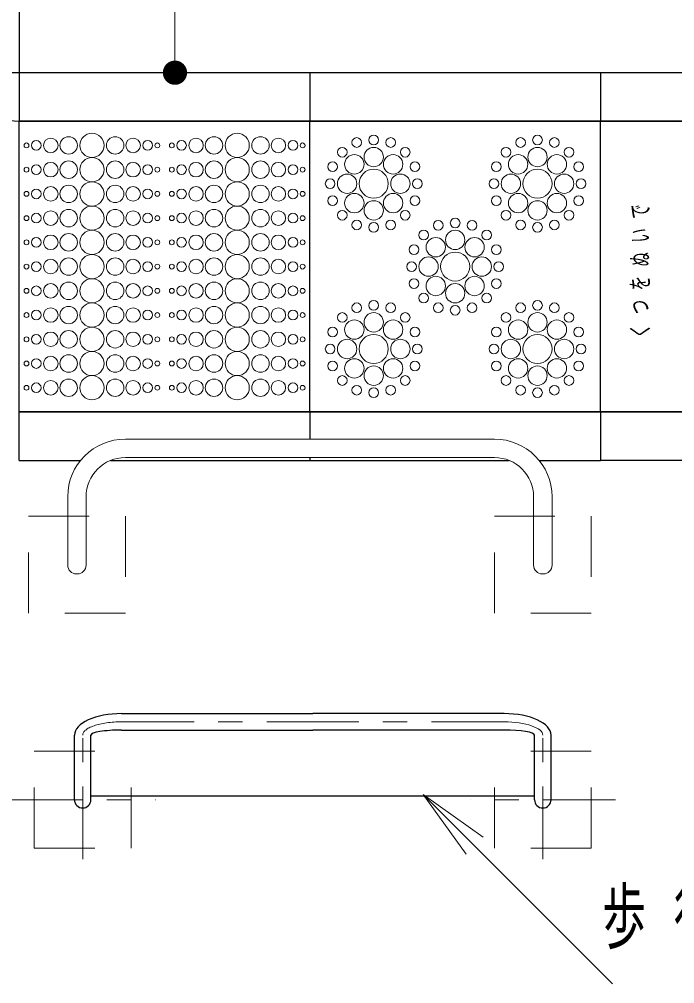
# Model space of a CAD drawing. Units: millimetres on the paper. Extents: x -365 to 0, y -19 to 257.
# Drawn here: x -307.32 to -280.25, y 126.33 to 166.12 of the extents above; entities that cross this region are included whole.
import ezdxf

# ---------------------------------------------------------------- set-up
doc = ezdxf.new("R2010")
doc.units = ezdxf.units.MM
doc.linetypes.add('USER1', pattern=[4.5, 2.5, -2])
doc.linetypes.add('USER2', pattern=[6, 3, -1, 1, -1])
doc.layers.add('LY_1', color=7, linetype='Continuous', lineweight=13)
doc.styles.add('ＭＳ ゴシック', font='')
doc.styles.get('ＭＳ ゴシック').set_extended_font_data('MS Gothic')

# ---------------------------------------------------------------- blocks, each defined once
blk = doc.blocks.new('open_arrow')
at = {"color": 0, "linetype": 'Continuous', "lineweight": -2}
blk.add_lwpolyline([(7.5, 1.25), (0, 0), (7.5, -1.25)], dxfattribs=at)
blk = doc.blocks.new('filled_dot')
at = {"color": 0, "linetype": 'Continuous', "lineweight": -2, "const_width": 1.25}
blk.add_lwpolyline([(-0.625, 0, 1), (0.625, 0, 1)], format="xyb", close=True, dxfattribs=at)

msp = doc.modelspace()

# ---------------------------------------------------------------- linework, layer by layer
at = {"layer": 'LY_1'}
for p, q in [((-300.891, 163.917), (-300.891, 182.815)), ((-290.638, 134.14), (-282.824, 126.326))]:
    msp.add_line(p, q, dxfattribs=at)
at = {"layer": 'LY_1', "lineweight": 25}
for p, q in [((-307.32, 175.917), (-307.32, 163.917)), ((-307.32, 163.917), (-309.32, 163.917)), ((-307.32, 163.917), (-309.32, 163.917)), ((-307.32, 163.917), (-307.32, 161.917)), ((-295.32, 163.917), (-307.32, 163.917)), ((-307.32, 163.917), (-307.32, 161.917)), ((-283.32, 163.917), (-295.32, 163.917)), ((-295.32, 163.917), (-295.32, 161.917)), ((-295.32, 163.917), (-295.32, 161.917)), ((-271.32, 163.917), (-283.32, 163.917)), ((-283.32, 163.917), (-283.32, 161.917)), ((-283.32, 163.917), (-283.32, 161.917)), ((-295.32, 161.917), (-307.32, 161.917)), ((-307.32, 149.917), (-307.32, 161.917)), ((-307.32, 161.917), (-295.32, 161.917)), ((-283.32, 161.917), (-295.32, 161.917)), ((-295.32, 149.917), (-295.32, 161.917)), ((-295.32, 161.917), (-283.32, 161.917)), ((-295.32, 149.917), (-295.32, 161.917)), ((-283.32, 149.917), (-283.32, 161.917)), ((-283.32, 161.917), (-271.32, 161.917)), ((-271.32, 161.917), (-283.32, 161.917)), ((-283.32, 149.917), (-283.32, 161.917)), ((-307.32, 147.917), (-307.32, 149.917)), ((-307.32, 149.917), (-295.32, 149.917)), ((-283.32, 149.917), (-307.32, 149.917)), ((-307.32, 147.917), (-307.32, 149.917)), ((-283.32, 149.917), (-307.32, 149.917)), ((-295.32, 149.917), (-283.32, 149.917)), ((-295.32, 149.917), (-295.32, 148.797)), ((-283.32, 149.917), (-271.32, 149.917)), ((-271.32, 149.917), (-283.32, 149.917)), ((-283.32, 149.917), (-283.32, 147.917)), ((-283.32, 149.917), (-283.32, 147.917)), ((-307.32, 147.917), (-304.788, 147.917)), ((-303.552, 147.917), (-287.088, 147.917)), ((-295.32, 148.037), (-295.32, 147.917)), ((-285.852, 147.917), (-283.32, 147.917)), ((-271.32, 147.917), (-283.32, 147.917)), ((-303.1, 137.472), (-295.2, 137.472)), ((-287.3, 137.472), (-295.2, 137.472)), ((-305.04, 133.917), (-305.04, 136.584)), ((-304.36, 133.917), (-304.36, 136.584)), ((-303.1, 136.792), (-295.2, 136.792)), ((-287.3, 136.792), (-295.2, 136.792)), ((-286.04, 133.917), (-286.04, 136.584)), ((-285.36, 133.917), (-285.36, 136.584)), ((-286.04, 134.065), (-304.36, 134.065))]:
    msp.add_line(p, q, dxfattribs=at)
at = {"layer": 'LY_1', "color": 3}
for p, q in [((-302.94, 148.797), (-287.7, 148.797)), ((-302.94, 148.037), (-287.7, 148.037)), ((-305.32, 146.417), (-305.32, 143.597)), ((-304.56, 146.417), (-304.56, 143.597)), ((-286.08, 146.417), (-286.08, 143.597)), ((-285.32, 146.417), (-285.32, 143.597)), ((-304.92, 143.237), (-304.96, 143.237)), ((-285.72, 143.237), (-285.68, 143.237))]:
    msp.add_line(p, q, dxfattribs=at)
at = {"layer": 'LY_1', "color": 3, "linetype": 'USER1'}
for p, q in [((-306.94, 145.617), (-302.94, 145.617)), ((-306.94, 141.617), (-306.94, 145.617)), ((-302.94, 145.617), (-302.94, 141.617)), ((-287.7, 145.617), (-283.7, 145.617)), ((-287.7, 141.617), (-287.7, 145.617)), ((-283.7, 145.617), (-283.7, 141.617)), ((-302.94, 141.617), (-306.94, 141.617)), ((-283.7, 141.617), (-287.7, 141.617))]:
    msp.add_line(p, q, dxfattribs=at)
at = {"layer": 'LY_1', "linetype": 'USER2'}
for p, q in [((-303.1, 137.132), (-295.2, 137.132)), ((-287.3, 137.132), (-295.2, 137.132)), ((-304.7, 131.462), (-304.7, 136.584)), ((-285.7, 131.462), (-285.7, 136.584)), ((-307.704, 133.917), (-301.696, 133.917)), ((-282.696, 133.917), (-288.704, 133.917))]:
    msp.add_line(p, q, dxfattribs=at)
at = {"layer": 'LY_1', "linetype": 'USER1'}
for p, q in [((-306.7, 135.917), (-302.7, 135.917)), ((-306.7, 131.917), (-306.7, 135.917)), ((-302.7, 131.917), (-302.7, 135.917)), ((-287.7, 131.917), (-287.7, 135.917)), ((-283.7, 135.917), (-287.7, 135.917)), ((-283.7, 131.917), (-283.7, 135.917)), ((-306.7, 131.917), (-302.7, 131.917)), ((-283.7, 131.917), (-287.7, 131.917))]:
    msp.add_line(p, q, dxfattribs=at)
at = {"layer": 'LY_1'}
for centre, radius in [((-306.02, 160.917), 0.3), ((-305.28, 160.917), 0.36), ((-304.32, 160.917), 0.5), ((-303.36, 160.917), 0.36), ((-302.62, 160.917), 0.3), ((-300.02, 160.917), 0.3), ((-299.28, 160.917), 0.36), ((-298.32, 160.917), 0.5), ((-297.36, 160.917), 0.36), ((-296.62, 160.917), 0.3), ((-307.02, 160.917), 0.1), ((-306.62, 160.917), 0.2), ((-302.02, 160.917), 0.2), ((-301.62, 160.917), 0.1), ((-301.02, 160.917), 0.1), ((-300.62, 160.917), 0.2), ((-296.02, 160.917), 0.2), ((-295.62, 160.917), 0.1), ((-304.32, 159.917), 0.5), ((-298.32, 159.917), 0.5), ((-307.02, 159.917), 0.1), ((-306.62, 159.917), 0.2), ((-306.02, 159.917), 0.3), ((-305.28, 159.917), 0.36), ((-303.36, 159.917), 0.36), ((-302.62, 159.917), 0.3), ((-302.02, 159.917), 0.2), ((-301.62, 159.917), 0.1), ((-301.02, 159.917), 0.1), ((-300.62, 159.917), 0.2), ((-300.02, 159.917), 0.3), ((-299.28, 159.917), 0.36), ((-297.36, 159.917), 0.36), ((-296.62, 159.917), 0.3), ((-296.02, 159.917), 0.2), ((-295.62, 159.917), 0.1), ((-306.02, 158.917), 0.3), ((-305.28, 158.917), 0.36), ((-304.32, 158.917), 0.5), ((-303.36, 158.917), 0.36), ((-302.62, 158.917), 0.3), ((-300.02, 158.917), 0.3), ((-299.28, 158.917), 0.36), ((-298.32, 158.917), 0.5), ((-297.36, 158.917), 0.36), ((-296.62, 158.917), 0.3), ((-307.02, 158.917), 0.1), ((-306.62, 158.917), 0.2), ((-302.02, 158.917), 0.2), ((-301.62, 158.917), 0.1), ((-301.02, 158.917), 0.1), ((-300.62, 158.917), 0.2), ((-296.02, 158.917), 0.2), ((-295.62, 158.917), 0.1), ((-304.32, 157.917), 0.5), ((-298.32, 157.917), 0.5), ((-307.02, 157.917), 0.1), ((-306.62, 157.917), 0.2), ((-306.02, 157.917), 0.3), ((-305.28, 157.917), 0.36), ((-303.36, 157.917), 0.36), ((-302.62, 157.917), 0.3), ((-302.02, 157.917), 0.2), ((-301.62, 157.917), 0.1), ((-301.02, 157.917), 0.1), ((-300.62, 157.917), 0.2), ((-300.02, 157.917), 0.3), ((-299.28, 157.917), 0.36), ((-297.36, 157.917), 0.36), ((-296.62, 157.917), 0.3), ((-296.02, 157.917), 0.2), ((-295.62, 157.917), 0.1), ((-306.02, 156.917), 0.3), ((-305.28, 156.917), 0.36), ((-304.32, 156.917), 0.5), ((-303.36, 156.917), 0.36), ((-302.62, 156.917), 0.3), ((-300.02, 156.917), 0.3), ((-299.28, 156.917), 0.36), ((-298.32, 156.917), 0.5), ((-297.36, 156.917), 0.36), ((-296.62, 156.917), 0.3), ((-307.02, 156.917), 0.1), ((-306.62, 156.917), 0.2), ((-302.02, 156.917), 0.2), ((-301.62, 156.917), 0.1), ((-301.02, 156.917), 0.1), ((-300.62, 156.917), 0.2), ((-296.02, 156.917), 0.2), ((-295.62, 156.917), 0.1), ((-304.32, 155.917), 0.5), ((-298.32, 155.917), 0.5), ((-307.02, 155.917), 0.1), ((-306.62, 155.917), 0.2), ((-306.02, 155.917), 0.3), ((-305.28, 155.917), 0.36), ((-303.36, 155.917), 0.36), ((-302.62, 155.917), 0.3), ((-302.02, 155.917), 0.2), ((-301.62, 155.917), 0.1), ((-301.02, 155.917), 0.1), ((-300.62, 155.917), 0.2), ((-300.02, 155.917), 0.3), ((-299.28, 155.917), 0.36), ((-297.36, 155.917), 0.36), ((-296.62, 155.917), 0.3), ((-296.02, 155.917), 0.2), ((-295.62, 155.917), 0.1), ((-306.02, 154.917), 0.3), ((-305.28, 154.917), 0.36), ((-304.32, 154.917), 0.5), ((-303.36, 154.917), 0.36), ((-302.62, 154.917), 0.3), ((-300.02, 154.917), 0.3), ((-299.28, 154.917), 0.36), ((-298.32, 154.917), 0.5), ((-297.36, 154.917), 0.36), ((-296.62, 154.917), 0.3), ((-307.02, 154.917), 0.1), ((-306.62, 154.917), 0.2), ((-302.02, 154.917), 0.2), ((-301.62, 154.917), 0.1), ((-301.02, 154.917), 0.1), ((-300.62, 154.917), 0.2), ((-296.02, 154.917), 0.2), ((-295.62, 154.917), 0.1), ((-304.32, 153.917), 0.5), ((-298.32, 153.917), 0.5), ((-307.02, 153.917), 0.1), ((-306.62, 153.917), 0.2), ((-306.02, 153.917), 0.3), ((-305.28, 153.917), 0.36), ((-303.36, 153.917), 0.36), ((-302.62, 153.917), 0.3), ((-302.02, 153.917), 0.2), ((-301.62, 153.917), 0.1), ((-301.02, 153.917), 0.1), ((-300.62, 153.917), 0.2), ((-300.02, 153.917), 0.3), ((-299.28, 153.917), 0.36), ((-297.36, 153.917), 0.36), ((-296.62, 153.917), 0.3), ((-296.02, 153.917), 0.2), ((-295.62, 153.917), 0.1), ((-306.02, 152.917), 0.3), ((-305.28, 152.917), 0.36), ((-304.32, 152.917), 0.5), ((-303.36, 152.917), 0.36), ((-302.62, 152.917), 0.3), ((-300.02, 152.917), 0.3), ((-299.28, 152.917), 0.36), ((-298.32, 152.917), 0.5), ((-297.36, 152.917), 0.36), ((-296.62, 152.917), 0.3), ((-307.02, 152.917), 0.1), ((-306.62, 152.917), 0.2), ((-302.02, 152.917), 0.2), ((-301.62, 152.917), 0.1), ((-301.02, 152.917), 0.1), ((-300.62, 152.917), 0.2), ((-296.02, 152.917), 0.2), ((-295.62, 152.917), 0.1), ((-304.32, 151.917), 0.5), ((-298.32, 151.917), 0.5), ((-306.62, 151.917), 0.2), ((-306.02, 151.917), 0.3), ((-305.28, 151.917), 0.36), ((-303.36, 151.917), 0.36), ((-302.62, 151.917), 0.3), ((-302.02, 151.917), 0.2), ((-300.62, 151.917), 0.2), ((-300.02, 151.917), 0.3), ((-299.28, 151.917), 0.36), ((-297.36, 151.917), 0.36), ((-296.62, 151.917), 0.3), ((-296.02, 151.917), 0.2), ((-307.02, 151.917), 0.1), ((-301.62, 151.917), 0.1), ((-301.02, 151.917), 0.1), ((-295.62, 151.917), 0.1), ((-305.28, 150.917), 0.36), ((-304.32, 150.917), 0.5), ((-303.36, 150.917), 0.36), ((-299.28, 150.917), 0.36), ((-298.32, 150.917), 0.5), ((-297.36, 150.917), 0.36), ((-307.02, 150.917), 0.1), ((-306.62, 150.917), 0.2), ((-306.02, 150.917), 0.3), ((-302.62, 150.917), 0.3), ((-302.02, 150.917), 0.2), ((-301.62, 150.917), 0.1), ((-301.02, 150.917), 0.1), ((-300.62, 150.917), 0.2), ((-300.02, 150.917), 0.3), ((-296.62, 150.917), 0.3), ((-296.02, 150.917), 0.2), ((-295.62, 150.917), 0.1)]:
    msp.add_circle(centre, radius, dxfattribs=at)
at = {"layer": 'LY_1', "color": 211}
for centre, radius in [((-293.383, 161.037), 0.2), ((-292.683, 161.137), 0.2), ((-291.983, 161.037), 0.2), ((-286.62, 161.037), 0.2), ((-285.92, 161.137), 0.2), ((-285.22, 161.037), 0.2), ((-293.983, 160.637), 0.2), ((-292.683, 160.437), 0.4), ((-291.383, 160.637), 0.2), ((-287.22, 160.637), 0.2), ((-285.92, 160.437), 0.4), ((-284.62, 160.637), 0.2), ((-293.483, 160.137), 0.4), ((-291.883, 160.137), 0.4), ((-286.72, 160.137), 0.4), ((-285.12, 160.137), 0.4), ((-294.383, 160.037), 0.2), ((-290.983, 160.037), 0.2), ((-287.62, 160.037), 0.2), ((-284.22, 160.037), 0.2), ((-293.783, 159.337), 0.4), ((-292.683, 159.337), 0.6), ((-291.583, 159.337), 0.4), ((-287.02, 159.337), 0.4), ((-285.92, 159.337), 0.6), ((-284.82, 159.337), 0.4), ((-294.483, 159.337), 0.2), ((-290.883, 159.337), 0.2), ((-287.72, 159.337), 0.2), ((-284.12, 159.337), 0.2), ((-294.383, 158.637), 0.2), ((-293.483, 158.537), 0.4), ((-291.883, 158.537), 0.4), ((-290.983, 158.637), 0.2), ((-287.62, 158.637), 0.2), ((-286.72, 158.537), 0.4), ((-285.12, 158.537), 0.4), ((-284.22, 158.637), 0.2), ((-292.683, 158.237), 0.4), ((-285.92, 158.237), 0.4), ((-293.983, 158.037), 0.2), ((-291.383, 158.037), 0.2), ((-287.22, 158.037), 0.2), ((-284.62, 158.037), 0.2), ((-293.383, 157.637), 0.2), ((-292.683, 157.537), 0.2), ((-291.983, 157.637), 0.2), ((-290.02, 157.617), 0.2), ((-289.32, 157.717), 0.2), ((-288.62, 157.617), 0.2), ((-286.62, 157.637), 0.2), ((-285.92, 157.537), 0.2), ((-285.22, 157.637), 0.2), ((-290.62, 157.217), 0.2), ((-289.32, 157.017), 0.4), ((-288.02, 157.217), 0.2), ((-291.02, 156.617), 0.2), ((-290.12, 156.717), 0.4), ((-288.52, 156.717), 0.4), ((-287.62, 156.617), 0.2), ((-289.32, 155.917), 0.6), ((-291.12, 155.917), 0.2), ((-290.42, 155.917), 0.4), ((-288.22, 155.917), 0.4), ((-287.52, 155.917), 0.2), ((-291.02, 155.217), 0.2), ((-290.12, 155.117), 0.4), ((-289.32, 154.817), 0.4), ((-288.52, 155.117), 0.4), ((-287.62, 155.217), 0.2), ((-290.62, 154.617), 0.2), ((-288.02, 154.617), 0.2), ((-293.383, 154.217), 0.2), ((-292.683, 154.317), 0.2), ((-291.983, 154.217), 0.2), ((-290.02, 154.217), 0.2), ((-288.62, 154.217), 0.2), ((-286.62, 154.217), 0.2), ((-285.92, 154.317), 0.2), ((-285.22, 154.217), 0.2), ((-293.983, 153.817), 0.2), ((-292.683, 153.617), 0.4), ((-291.383, 153.817), 0.2), ((-289.32, 154.117), 0.2), ((-287.22, 153.817), 0.2), ((-285.92, 153.617), 0.4), ((-284.62, 153.817), 0.2), ((-293.483, 153.317), 0.4), ((-291.883, 153.317), 0.4), ((-286.72, 153.317), 0.4), ((-285.12, 153.317), 0.4), ((-294.383, 153.217), 0.2), ((-290.983, 153.217), 0.2), ((-287.62, 153.217), 0.2), ((-284.22, 153.217), 0.2), ((-293.783, 152.517), 0.4), ((-292.683, 152.517), 0.6), ((-291.583, 152.517), 0.4), ((-287.02, 152.517), 0.4), ((-285.92, 152.517), 0.6), ((-284.82, 152.517), 0.4), ((-294.483, 152.517), 0.2), ((-290.883, 152.517), 0.2), ((-287.72, 152.517), 0.2), ((-284.12, 152.517), 0.2), ((-293.483, 151.717), 0.4), ((-291.883, 151.717), 0.4), ((-286.72, 151.717), 0.4), ((-285.12, 151.717), 0.4), ((-294.383, 151.817), 0.2), ((-292.683, 151.417), 0.4), ((-290.983, 151.817), 0.2), ((-287.62, 151.817), 0.2), ((-285.92, 151.417), 0.4), ((-284.22, 151.817), 0.2), ((-293.983, 151.217), 0.2), ((-291.383, 151.217), 0.2), ((-287.22, 151.217), 0.2), ((-284.62, 151.217), 0.2), ((-293.383, 150.817), 0.2), ((-292.683, 150.717), 0.2), ((-291.983, 150.817), 0.2), ((-286.62, 150.817), 0.2), ((-285.92, 150.717), 0.2), ((-285.22, 150.817), 0.2)]:
    msp.add_circle(centre, radius, dxfattribs=at)
at = {"layer": 'LY_1', "lineweight": 25}
for centre, radius, end in [((-307.32, 163.917), 2, 270), ((-304.7, 133.917), 0.34, 0), ((-285.7, 133.917), 0.34, 0)]:
    msp.add_arc(centre, radius, 180, end, dxfattribs=at)
at = {"layer": 'LY_1', "color": 3}
for centre, radius, start, end in [((-302.94, 146.417), 2.38, 90, 180), ((-287.7, 146.417), 2.38, 0, 90), ((-302.94, 146.417), 1.62, 90, 180), ((-287.7, 146.417), 1.62, 0, 90), ((-304.96, 143.597), 0.36, 180, 270), ((-304.92, 143.597), 0.36, 270, 0), ((-285.72, 143.597), 0.36, 180, 270), ((-285.68, 143.597), 0.36, 270, 0)]:
    msp.add_arc(centre, radius, start, end, dxfattribs=at)
at = {"layer": 'LY_1', "lineweight": 25}
for centre, major_axis, ratio, start_param, end_param in [((-303.1, 136.584), (1.94, 0), 0.457336, 1.570796, 3.141593), ((-287.3, 136.584), (-1.94, 0), 0.457336, 3.141593, 4.712389), ((-303.1, 136.584), (1.26, 0), 0.16447, 1.570796, 3.141593), ((-287.3, 136.584), (-1.26, 0), 0.16447, 3.141593, 4.712389)]:
    msp.add_ellipse(centre, major_axis=major_axis, ratio=ratio, start_param=start_param, end_param=end_param, dxfattribs=at)
at = {"layer": 'LY_1', "linetype": 'USER2'}
for centre, major_axis, start_param, end_param in [((-303.1, 136.584), (1.6, 0), 1.570796, 3.141593), ((-287.3, 136.584), (-1.6, 0), 3.141593, 4.712389)]:
    msp.add_ellipse(centre, major_axis=major_axis, ratio=0.34202, start_param=start_param, end_param=end_param, dxfattribs=at)

# ---------------------------------------------------------------- block references
at = {"layer": 'LY_1', "xscale": 0.4, "yscale": 0.4}
for name, p, rotation in [('filled_dot', (-300.891, 163.917), 90), ('open_arrow', (-290.638, 134.14), 315)]:
    msp.add_blockref(name, p, dxfattribs=dict(at, rotation=rotation))

# ---------------------------------------------------------------- texts
at = {"layer": 'LY_1', "insert": (-281.653, 155.917), "char_height": 0.7331, "attachment_point": 5, "rotation": 90, "style": 'ＭＳ ゴシック'}
msp.add_mtext('\\T1.64;\\W0.6;くつをぬいで', dxfattribs=at)
at = {"layer": 'LY_1', "insert": (-283.241, 128.976), "char_height": 2.199, "attachment_point": 4, "style": 'ＭＳ ゴシック'}
msp.add_mtext('\\T1.64;\\W0.6;歩行案内板', dxfattribs=at)

doc.saveas('drawing.dxf')
